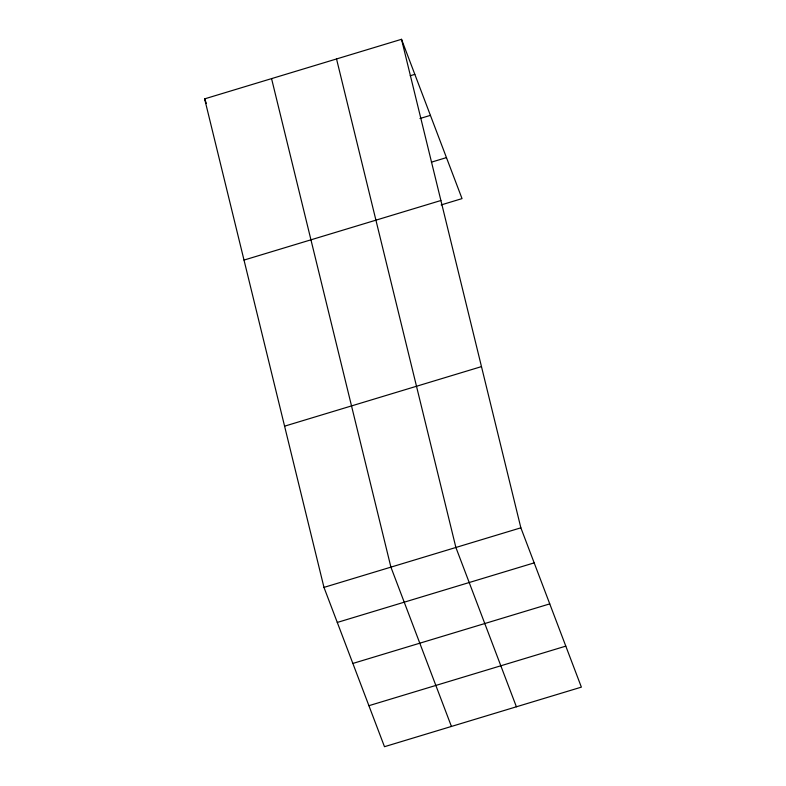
<?xml version="1.0" encoding="UTF-8"?>
<svg xmlns="http://www.w3.org/2000/svg" width="786" height="786" viewBox="0 0 786 786"><rect width="100%" height="100%" fill="white"/><g stroke="black" fill="none" stroke-linecap="round" stroke-linejoin="round"><path stroke-width="1.18" d="M401.518 39.3L520.863 527.819L581.375 687.131L384.482 746.7L323.97 587.388L204.625 98.869L401.518 39.3L462.03 198.612L441.152 204.93M410.194 75.761L414.831 74.356M419.97 118.519L430.414 115.365M431.376 162.171L446.458 157.613M244.004 260.078L440.897 200.509M284.581 426.169L481.474 366.61M323.97 587.388L520.863 527.819M337.282 622.443L534.175 562.874M352.855 663.443L549.758 603.884M368.909 705.69L565.802 646.131M516.402 706.791L455.89 547.478L336.536 58.96M451.429 726.451L390.907 567.128L271.563 78.61M204.625 98.869L206.345 103.388"/></g></svg>
